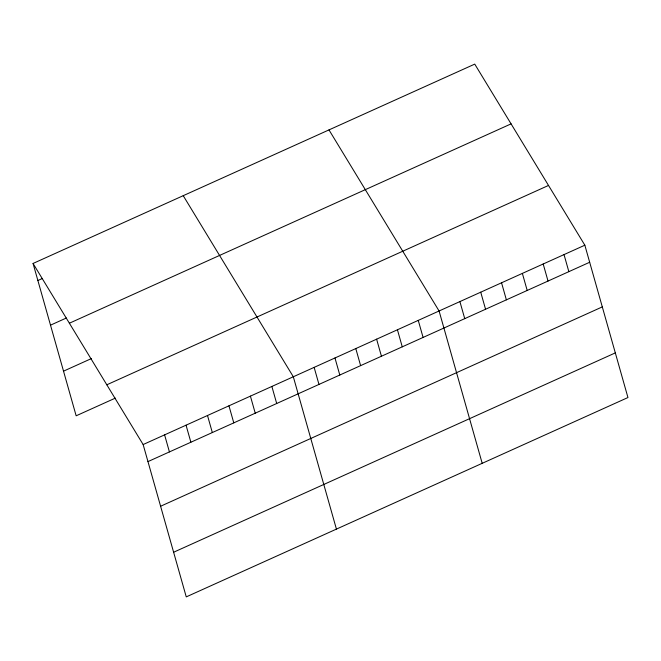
<?xml version="1.0" encoding="UTF-8"?>
<svg xmlns="http://www.w3.org/2000/svg" width="661" height="661" viewBox="0 0 661 661"><rect width="100%" height="100%" fill="white"/><g stroke="black" fill="none" stroke-linecap="round" stroke-linejoin="round"><path stroke-width="0.99" d="M33.05 263.458L474.747 64.117L584.845 245.198L627.95 397.542L186.253 596.883L143.14 444.547L33.05 263.458L76.155 415.802L115.336 398.12M37.875 280.52L42.544 278.413M50.509 325.162L66.364 318.007M69.38 323.221L511.085 123.871M63.522 371.16L91.507 358.526M106.809 384.793L548.514 185.444M143.14 444.547L584.845 245.198M147.965 461.601L589.67 262.26M160.598 506.243L602.303 306.902M173.62 552.241L615.317 352.891M328.988 129.903L439.086 310.984L482.191 463.32M183.229 195.681L293.319 376.77L336.424 529.106M564.023 254.601L568.848 271.654M543.193 263.995L548.027 281.049M522.372 273.398L527.197 290.452M501.55 282.792L506.376 299.846M480.729 292.187L485.554 309.249M459.907 301.59L464.733 318.643M418.256 320.387L423.081 337.44M397.435 329.781L402.26 346.835M376.613 339.176L381.438 356.238M355.792 348.578L360.617 365.632M334.97 357.973L339.795 375.027M314.14 367.376L318.974 384.429M271.869 386.454L276.695 403.507M250.412 396.137L255.237 413.191M228.962 405.821L233.787 422.875M207.504 415.496L212.33 432.558M186.047 425.18L190.88 442.234M164.597 434.864L169.423 451.917"/></g></svg>
